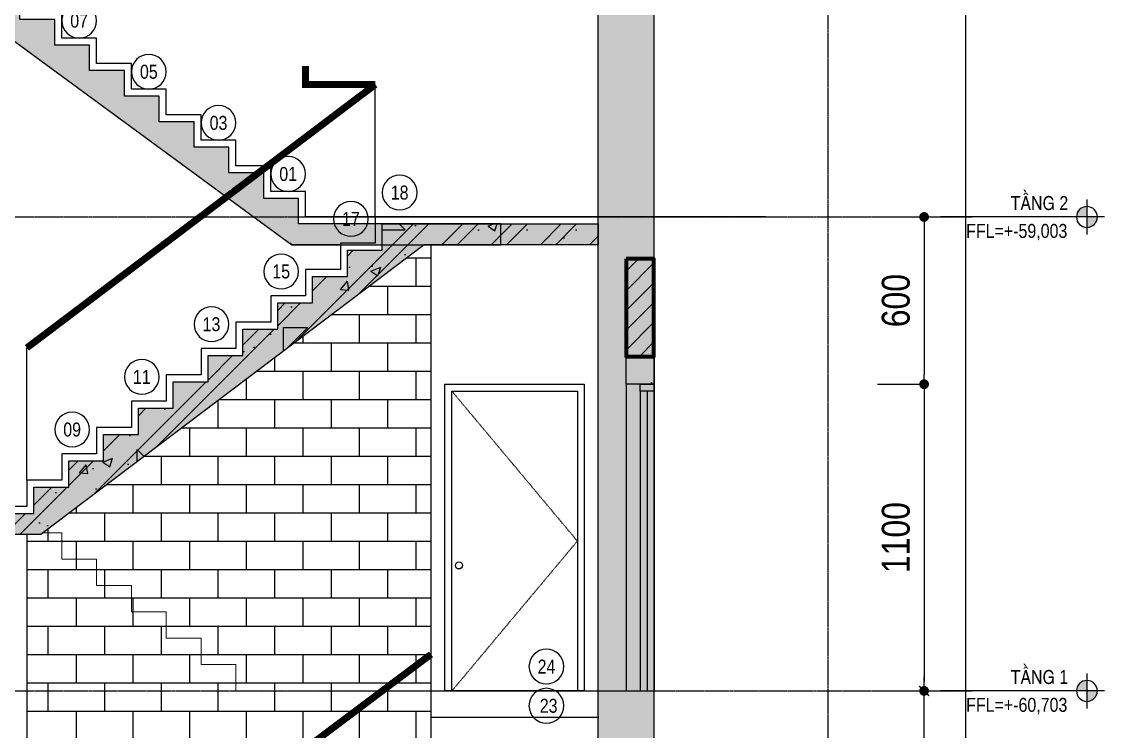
# Model space of a CAD drawing. Header units: millimetres. Extents: x 379264 to 1158416, y -283062 to 356890.
# Drawn here: x 710098 to 713982, y -60848 to -58302 of the extents above; entities that cross this region are included whole.
import ezdxf
from ezdxf.enums import TextEntityAlignment as Align

# ---------------------------------------------------------------- set-up
doc = ezdxf.new("R2010")
doc.units = ezdxf.units.MM
doc.linetypes.add('BLOCK A - CHI TIET THANG 2$0$Grid A-F$0$Center101', pattern=[13, 10, -1, 1, -1])
doc.linetypes.add('BLOCK A - CHI TIET THANG 2$0$Hidden21', pattern=[3, 2, -1])
for name, color, linetype in [('05PM. FRAME', 4, 'Continuous'), ('11PM. DIM', 2, 'Continuous'), ('13PM. HATCH', 8, 'Continuous'), ('BLOCK A - CHI TIET THANG 2$0$Concrete Hatch', 218, 'Continuous'), ('BLOCK A - CHI TIET THANG 2$0$Concrete Line', 6, 'Continuous'), ('BLOCK A - CHI TIET THANG 2$0$Concrete Solid', 216, 'Continuous'), ('BLOCK A - CHI TIET THANG 2$0$Cua di MB', 20, 'Continuous'), ('BLOCK A - CHI TIET THANG 2$0$Dim 100', 1, 'Continuous'), ('BLOCK A - CHI TIET THANG 2$0$Dim 50', 1, 'Continuous'), ('BLOCK A - CHI TIET THANG 2$0$DnW', 20, 'Continuous'), ('BLOCK A - CHI TIET THANG 2$0$Grid Line', 251, 'BLOCK A - CHI TIET THANG 2$0$Grid A-F$0$Center101'), ('BLOCK A - CHI TIET THANG 2$0$Hatch vat lieu', 252, 'Continuous'), ('BLOCK A - CHI TIET THANG 2$0$Lat san', 5, 'Continuous'), ('BLOCK A - CHI TIET THANG 2$0$Net cat Tuong', 4, 'Continuous'), ('BLOCK A - CHI TIET THANG 2$0$Net thay Tuong', 3, 'Continuous'), ('BLOCK A - CHI TIET THANG 2$0$Number Step', 94, 'Continuous'), ('BLOCK A - CHI TIET THANG 2$0$Podium Level', 94, 'Continuous'), ('BLOCK A - CHI TIET THANG 2$0$Wall Hatch', 134, 'Continuous')]:
    doc.layers.add(name, color=color, linetype=linetype)
for name, color, linetype, lineweight in [('BLOCK A - CHI TIET THANG 2$0$Basement CH', 252, 'BLOCK A - CHI TIET THANG 2$0$Hidden21', 9), ('BLOCK A - CHI TIET THANG 2$0$NET THAY', 2, 'Continuous', 25), ('BLOCK A - CHI TIET THANG 2$0$Wall Line', 4, 'Continuous', 70)]:
    doc.layers.add(name, color=color, linetype=linetype, lineweight=lineweight)
doc.styles.add('[PMDC2013]STYLE', font='arial.ttf', dxfattribs={"width": 0.8})
doc.styles.add('BLOCK A - CHI TIET THANG 2$0$VNI-HelveC', font='VHELVCN_0.TTF')
doc.styles.add('BLOCK A - CHI TIET THANG 2$0$VNI-HelveCB', font='VHELVCB_0.TTF')
doc.dimstyles.new('BLOCK A - CHI TIET THANG 1$0$Dim 50 (A1-A2)', dxfattribs={"dimscale": 50, "dimtxt": 2.5, "dimasz": 0.7, "dimexe": 1, "dimexo": 1, "dimgap": 1, "dimtad": 1, "dimdec": 0, "dimzin": 12, "dimdsep": 46, "dimtxsty": '[PMDC2013]STYLE', "dimblk": 'ARCHTICK', "dimcen": 0, "dimdle": 1, "dimclrd": 2, "dimclre": 2, "dimclrt": 4, "dimadec": 0, "dimazin": 0, "dimtfac": 1, "dimtdec": 0, "dimtix": 1, "dimtmove": 2, "dimatfit": 3, "dimldrblk": 'ARCHTICK', "dimfxl": 1, "dimtolj": 1, "dimtzin": 0, "dimarcsym": 0})
doc.dimstyles.new('BLOCK A - CHI TIET THANG 2$0$Dim 50 (A1-A2)', dxfattribs={"dimscale": 50, "dimtxt": 2, "dimasz": 0.7, "dimexe": 0, "dimexo": 1, "dimgap": 1, "dimtad": 1, "dimdec": 0, "dimzin": 12, "dimdsep": 46, "dimtxsty": 'BLOCK A - CHI TIET THANG 2$0$VNI-HelveC', "dimblk": 'BLOCK A - CHI TIET THANG 2$0$_Dot', "dimcen": 1, "dimclrd": 256, "dimclre": 256, "dimclrt": 3, "dimadec": 0, "dimazin": 0, "dimtfac": 1, "dimtdec": 0, "dimtix": 1, "dimtmove": 2, "dimatfit": 3, "dimldrblk": 'BLOCK A - CHI TIET THANG 2$0$HTT Arrow 30', "dimfxl": 1, "dimtfill": 1, "dimtolj": 1, "dimtzin": 0, "dimarcsym": 0})

# ---------------------------------------------------------------- blocks, each defined once
blk = doc.blocks.new('_ArchTick')
at = {"color": 0, "linetype": 'ByBlock', "const_width": 0.15}
blk.add_lwpolyline([(-0.5, -0.5), (0.5, 0.5)], dxfattribs=at)
blk = doc.blocks.new('*D1726')
at = {"layer": '11PM. DIM', "color": 2, "lineweight": -2, "transparency": 16777216}
for p, q in [((713335.4, -63077.9), (713335.4, -60652.9)), ((713168.4, -60702.9), (713385.4, -60702.9)), ((713168.4, -63027.9), (713385.4, -63027.9))]:
    blk.add_line(p, q, dxfattribs=at)
at = {"layer": 'Defpoints', "color": 0, "transparency": 16777216}
for p in [(713118.4, -60702.9), (713335.4, -60702.9), (713118.4, -63027.9)]:
    blk.add_point(p, dxfattribs=at)
at = {"layer": '11PM. DIM', "color": 2, "lineweight": -2, "transparency": 16777216, "xscale": 35, "yscale": 35, "zscale": 35}
for p, rotation in [((713335.4, -60702.9), 90), ((713335.4, -63027.9), 270)]:
    blk.add_blockref('_ArchTick', p, dxfattribs=dict(at, rotation=rotation))
at = {"layer": '11PM. DIM', "color": 4, "transparency": 16777216, "insert": (713221.6, -61865.4), "char_height": 125, "attachment_point": 5, "rotation": 90, "style": '[PMDC2013]STYLE'}
blk.add_mtext('\\A1;4650', dxfattribs=at)
blk = doc.blocks.new('BLOCK A - CHI TIET THANG 2$0$_Dot')
at = {"color": 0, "linetype": 'ByBlock', "lineweight": -2}
blk.add_line((-0.5, 0), (-1, 0), dxfattribs=at)
at = {"color": 0, "linetype": 'ByBlock', "const_width": 0.5}
blk.add_lwpolyline([(-0.25, 0, 1), (0.25, 0, 1)], format="xyb", close=True, dxfattribs=at)
blk = doc.blocks.new('*D1724')
at = {"layer": 'BLOCK A - CHI TIET THANG 2$0$Dim 50', "lineweight": -2, "transparency": 16777216}
for p, q in [((713385.4, -35552.9), (713485.4, -35552.9)), ((713485.4, -61267.9), (713485.4, -35587.9)), ((713385.4, -61302.9), (713485.4, -61302.9))]:
    blk.add_line(p, q, dxfattribs=at)
at = {"layer": 'Defpoints', "color": 0, "transparency": 16777216}
for p in [(713335.4, -35552.9), (713485.4, -35552.9), (713335.4, -61302.9)]:
    blk.add_point(p, dxfattribs=at)
at = {"layer": 'BLOCK A - CHI TIET THANG 2$0$Dim 50', "lineweight": -2, "transparency": 16777216, "xscale": 35, "yscale": 35, "zscale": 35}
for p, rotation in [((713485.4, -35552.9), 90), ((713485.4, -61302.9), 270)]:
    blk.add_blockref('BLOCK A - CHI TIET THANG 2$0$_Dot', p, dxfattribs=dict(at, rotation=rotation))
at = {"layer": 'BLOCK A - CHI TIET THANG 2$0$Dim 50', "color": 3, "transparency": 16777216, "insert": (713384.3, -48427.9), "char_height": 100, "attachment_point": 5, "rotation": 90, "style": 'BLOCK A - CHI TIET THANG 2$0$VNI-HelveC', "bg_fill": 3, "box_fill_scale": 1.1, "bg_fill_color": 256, "bg_fill_true_color": 13158600, "bg_fill_transparency": 0}
blk.add_mtext('\\A1;25750', dxfattribs=at)
blk = doc.blocks.new('BLOCK A - CHI TIET THANG 2$0$HTT Arrow 30')
blk.add_hatch(color=256).paths.add_polyline_path([(-2.5, 0.375), (-2.5, -0.375), (0, 0)])
at = {"color": 0, "linetype": 'ByBlock', "lineweight": -2}
for p, q in [((0, 0), (-2.5, 0.375)), ((-2.5, -0.375), (-2.5, 0.375)), ((0, 0), (-2.5, -0.375))]:
    blk.add_line(p, q, dxfattribs=at)
blk = doc.blocks.new('*D1725')
at = {"layer": 'BLOCK A - CHI TIET THANG 2$0$Dim 100', "lineweight": -2, "transparency": 16777216}
for p, q in [((713168.4, -59002.9), (713335.4, -59002.9)), ((713335.4, -59037.9), (713335.4, -59567.9)), ((713168.4, -59602.9), (713335.4, -59602.9))]:
    blk.add_line(p, q, dxfattribs=at)
at = {"layer": 'Defpoints', "color": 0, "transparency": 16777216}
for p in [(713118.4, -59002.9), (713118.4, -59602.9), (713335.4, -59602.9)]:
    blk.add_point(p, dxfattribs=at)
at = {"layer": 'BLOCK A - CHI TIET THANG 2$0$Dim 100', "lineweight": -2, "transparency": 16777216, "xscale": 35, "yscale": 35, "zscale": 35}
for p, rotation in [((713335.4, -59002.9), 90), ((713335.4, -59602.9), 270)]:
    blk.add_blockref('BLOCK A - CHI TIET THANG 2$0$_Dot', p, dxfattribs=dict(at, rotation=rotation))
at = {"layer": 'BLOCK A - CHI TIET THANG 2$0$Dim 100', "color": 3, "transparency": 16777216, "insert": (713234.3, -59302.9), "char_height": 100, "attachment_point": 5, "rotation": 90, "style": 'BLOCK A - CHI TIET THANG 2$0$VNI-HelveC', "bg_fill": 3, "box_fill_scale": 1.1, "bg_fill_color": 256, "bg_fill_true_color": 13158600, "bg_fill_transparency": 0}
blk.add_mtext('\\A1;600', dxfattribs=at)
blk = doc.blocks.new('BLOCK A - CHI TIET THANG 2$0$Level')
at = {"linetype": 'ByBlock'}
h = blk.add_hatch(color=0, dxfattribs=at)
h.paths.add_polyline_path([(0, 1.5), (0, 0), (1.5, 0, 0.414214)])
h.paths.add_polyline_path([(0, 0), (-1.5, 0, 0.414214), (0, -1.5)])
at = {"color": 0, "linetype": 'ByBlock'}
for p, q in [((0, 2.5), (0, -2.5)), ((-2.5, 0), (21, 0))]:
    blk.add_line(p, q, dxfattribs=at)
blk.add_circle((0, 0), 1.5, dxfattribs=at)
at = {"color": 0, "linetype": 'ByBlock', "lineweight": -2, "style": 'BLOCK A - CHI TIET THANG 2$0$VNI-HelveC'}
for tag, p in [('FLOOR', (2.5, 1)), ('LEVEL', (2.5, -3))]:
    blk.add_attdef(tag, p, '', height=2, dxfattribs=at)
blk = doc.blocks.new('BLOCK A - CHI TIET THANG 2$0$Number Step')
at = {"color": 0, "linetype": 'ByBlock'}
blk.add_circle((0, 0), 2.5, dxfattribs=at)
at = {"color": 0, "linetype": 'ByBlock', "lineweight": -2, "style": 'BLOCK A - CHI TIET THANG 2$0$VNI-HelveCB'}
blk.add_attdef('TEXT', text='', height=2, dxfattribs=at).set_placement((0, 0), align=Align.MIDDLE)
blk = doc.blocks.new('*U1680')
at = {"layer": 'BLOCK A - CHI TIET THANG 2$0$Wall Hatch'}
h = blk.add_hatch(dxfattribs=at)
h.set_pattern_fill('LINE10', color=256, scale=100, angle=45, style=0, pattern_type=2)
h.set_pattern_definition([(45, (6150, -1750), (-70.7107, 70.7107), [])])
h.paths.add_polyline_path([(0, -700), (0, 0), (-200, 0), (-200, -700)])
at = {"layer": 'BLOCK A - CHI TIET THANG 2$0$Wall Line'}
blk.add_lwpolyline([(0, -700), (0, 0), (-200, 0), (-200, -700)], close=True, dxfattribs=at)
blk = doc.blocks.new('*U1675')
at = {"layer": 'BLOCK A - CHI TIET THANG 2$0$Concrete Hatch'}
h = blk.add_hatch(dxfattribs=at)
h.set_pattern_fill('CONCRETE', color=256, scale=100, style=0, pattern_type=2)
h.set_pattern_definition([(45, (50, -150), (-353.55, 353.55), []), (45, (50, -50), (-707.1, 707.1), []), (50, (50, -150), (717.26, -62.75), [75, -825]), (355, (50, -150), (-138.75, 752.2), [60, -660]), (100.45, (109.8, -155.2), (578.5, 689.44), [63.74, -701.14]), (46.18, (50, 50), (1067.2, -165.5), [112.5, -1237.5]), (96.64, (138.9, 36.2), (934.7, 974.1), [95.6, -1051.7]), (351.18, (50, 50), (934.7, 974.1), [90, -990]), (21, (150, 1e-13), (596.9, -402.6), [75, -825]), (326, (150, 1e-13), (243.3, 725.15), [60, -660]), (71.45, (199.74, -33.55), (840.2, 322.5), [63.74, -701.14]), (37.5, (50, -150), (12.16, 332.9), [0, -652, 0, -670, 0, -662.5]), (7.5, (50, -150), (263.07, 394.4), [0, -382, 0, -637, 0, -252.5]), (327.5, (-173, -150), (533.82, -22.55), [0, -250, 0, -780, 0, -1035]), (317.5, (-273, -150), (583.2, 100.1), [0, -325, 0, -518, 0, -735]), (0, (400, 200), (0, 1750), [175, -1575]), (0, (925, 550), (0, 1750), [175, -1575]), (0, (575, 1250), (0, 1750), [175, -700, 175, -700]), (90, (400, 200), (-1750, 1e-13), [175, -1575]), (90, (575, 1250), (-1750, 1e-13), [175, -1575]), (90, (1100, 550), (-1750, 1e-13), [175, -1575]), (90, (1450, 1075), (-1750, 1e-13), [175, -1575]), (135, (575, 200), (-1750, 2e-13), [247.5, -2227.4]), (135, (750, 1250), (-1750, 2e-13), [247.5, -2227.4]), (45, (925, 550), (2e-13, 1750), [247.5, -494.97, 247.5, -1484.9]), (0, (-300, -150), (175, 175), [-350, 0])])
h.paths.add_polyline_path([(-50, 50), (-50, -150), (150, -150), (150, 50)])
at = {"layer": 'BLOCK A - CHI TIET THANG 2$0$Concrete Solid'}
blk.add_hatch(color=256, dxfattribs=at).paths.add_polyline_path([(-50, 50), (-50, -150), (150, -150), (150, 50)])
at = {"layer": 'BLOCK A - CHI TIET THANG 2$0$Concrete Line'}
blk.add_lwpolyline([(-50, 50), (-50, -150), (150, -150), (150, 50)], close=True, dxfattribs=at)
blk = doc.blocks.new('BLOCK A - CHI TIET THANG 2$0$mc cua di')
for p, q in [((271.5, 786.6), (271.5, -1413.4)), ((71.5, 736.6), (71.5, -1413.4)), ((121.5, 736.6), (121.5, -1413.4)), ((171.5, 736.6), (171.5, -1413.4))]:
    blk.add_line(p, q)
blk.add_lwpolyline([(171.5, 786.6), (71.5, 786.6), (71.5, 736.6), (171.5, 736.6)], close=True)
blk.add_blockref('*U1675', (121.5, 936.6))
blk = doc.blocks.new('*D1731')
at = {"layer": 'BLOCK A - CHI TIET THANG 2$0$Dim 100', "lineweight": -2, "transparency": 16777216}
for p, q in [((713168.4, -59602.9), (713335.4, -59602.9)), ((713335.4, -59637.9), (713335.4, -60667.9)), ((713168.4, -60702.9), (713335.4, -60702.9))]:
    blk.add_line(p, q, dxfattribs=at)
at = {"layer": 'Defpoints', "color": 0, "transparency": 16777216}
for p in [(713118.4, -59602.9), (713118.4, -60702.9), (713335.4, -60702.9)]:
    blk.add_point(p, dxfattribs=at)
at = {"layer": 'BLOCK A - CHI TIET THANG 2$0$Dim 100', "lineweight": -2, "transparency": 16777216, "xscale": 35, "yscale": 35, "zscale": 35}
for p, rotation in [((713335.4, -59602.9), 90), ((713335.4, -60702.9), 270)]:
    blk.add_blockref('BLOCK A - CHI TIET THANG 2$0$_Dot', p, dxfattribs=dict(at, rotation=rotation))
at = {"layer": 'BLOCK A - CHI TIET THANG 2$0$Dim 100', "color": 3, "transparency": 16777216, "insert": (713234.3, -60152.9), "char_height": 100, "attachment_point": 5, "rotation": 90, "style": 'BLOCK A - CHI TIET THANG 2$0$VNI-HelveC', "bg_fill": 3, "box_fill_scale": 1.1, "bg_fill_color": 256, "bg_fill_true_color": 13158600, "bg_fill_transparency": 0}
blk.add_mtext('\\A1;1100', dxfattribs=at)
blk = doc.blocks.new('*U1691')
at = {"layer": 'BLOCK A - CHI TIET THANG 2$0$Concrete Hatch'}
h = blk.add_hatch(dxfattribs=at)
h.set_pattern_fill('CONCRETE', color=256, scale=100, style=0, pattern_type=2)
h.set_pattern_definition([(45, (-350, 49750), (-353.5534, 353.5534), []), (45, (-350, 49850), (-707.107, 707.107), []), (50, (-350, 49750), (717.26, -62.752), [75, -825]), (355, (-350, 49750), (-138.751, 752.192), [60, -660]), (100.4514, (-290.2, 49744.8), (578.509, 689.44), [63.74, -701.142]), (46.1842, (-350, 49950), (1067.241, -165.519), [112.5, -1237.5]), (96.6356, (-261.1, 49936.2), (934.663, 974.118), [95.61, -1051.713]), (351.1842, (-350, 49950), (934.662, 974.119), [90, -990]), (21, (-250, 49900), (596.907, -402.619), [75, -825]), (326, (-250, 49900), (243.315, 725.15), [60, -660]), (71.4514, (-200.26, 49866.45), (840.223, 322.5305), [63.74, -701.142]), (37.5, (-350, 49750), (12.1599, 332.8939), [0, -652, 0, -670, 0, -662.5]), (7.5, (-350, 49750), (263.0695, 394.4117), [0, -382, 0, -637, 0, -252.5]), (327.5, (-573, 49750), (533.8224, -22.5549), [0, -250, 0, -780, 0, -1035]), (317.5, (-673, 49750), (583.186, 100.105), [0, -325, 0, -518, 0, -735]), (0, (0, 50100), (0, 1750), [175, -1575]), (0, (525, 50450), (0, 1750), [175, -1575]), (0, (175, 51150), (0, 1750), [175, -700, 175, -700]), (90, (0, 50100), (-1750, 1e-13), [175, -1575]), (90, (175, 51150), (-1750, 1e-13), [175, -1575]), (90, (700, 50450), (-1750, 1e-13), [175, -1575]), (90, (1050, 50975), (-1750, 1e-13), [175, -1575]), (135, (175, 50100), (-1750.033, 2e-13), [247.52, -2227.4]), (135, (350, 51150), (-1750.033, 2e-13), [247.52, -2227.4]), (45, (525, 50450), (2e-13, 1750.033), [247.52, -494.97, 247.52, -1484.91]), (0, (-700, 49750), (175, 175), [-350, 0])])
h.paths.add_polyline_path([(-350, 50100), (-350, -300), (50, -300), (50, 50100)])
at = {"layer": 'BLOCK A - CHI TIET THANG 2$0$Concrete Solid'}
blk.add_hatch(color=256, dxfattribs=at).paths.add_polyline_path([(-350, 50100), (-350, -300), (50, -300), (50, 50100)])
at = {"layer": 'BLOCK A - CHI TIET THANG 2$0$Concrete Line'}
blk.add_lwpolyline([(-350, 50100), (-350, -300), (50, -300), (50, 50100)], close=True, dxfattribs=at)
blk = doc.blocks.new('BLOCK A - CHI TIET THANG 2$0$MC THANG 3-20')
at = {"layer": '13PM. HATCH'}
h = blk.add_hatch(dxfattribs=at)
h.set_pattern_fill('AR-SAND', color=256, scale=1.5, angle=45, style=0)
h.set_pattern_definition([(82.5, (-515066.614, -8946.594), (-53.607202, 50.2130234), [0, -57.912, 0, -64.77, 0, -61.9125]), (52.5, (-515066.61, -8946.59), (-28.35164, 123.709928), [0, -31.242, 0, -52.197, 0, -20.0025]), (12.5, (-515099.75, -8979.73), (83.744974, 84.049847), [0, -19.05, 0, -68.58, 0, -89.535]), (2.5, (-515099.75, -8979.73), (57.342166, 104.632617), [0, -9.525, 0, -44.958, 0, -51.435])])
h.paths.add_polyline_path([(0, 1450), (850.9, 1450), (3100.9, -200), (4600, -200), (4600, -50), (3150, -50), (3150, 133.3), (2900, 133.3), (2900, 316.7), (2650, 316.7), (2650, 500), (2400, 500), (2400, 683.3), (2150, 683.3), (2150, 866.7), (1900, 866.7), (1900, 1050), (1650, 1050), (1650, 1233.3), (1400, 1233.3), (1400, 1416.7), (1150, 1416.7), (1150, 1600), (0, 1600)])
at = {"layer": '05PM. FRAME', "ltscale": 0.25}
blk.add_lwpolyline([(0, 1450), (850.9, 1450), (3100.9, -200), (4600, -200), (4600, -50), (3150, -50), (3150, 133.3), (2900, 133.3), (2900, 316.7), (2650, 316.7), (2650, 500), (2400, 500), (2400, 683.3), (2150, 683.3), (2150, 866.7), (1900, 866.7), (1900, 1050), (1650, 1050), (1650, 1233.3), (1400, 1233.3), (1400, 1416.7), (1150, 1416.7), (1150, 1600), (0, 1600)], close=True, dxfattribs=at)
at = {"layer": '13PM. HATCH'}
for points in [[(1200, 1650), (1200, 1833.3), (1450, 1833.3), (1450, 2016.7), (1700, 2016.7), (1700, 2200), (1950, 2200), (1950, 2383.3), (2200, 2383.3), (2200, 2566.7), (2450, 2566.7), (2450, 2750), (2700, 2750), (2700, 2933.3), (2950, 2933.3), (2950, 3116.7), (3200, 3116.7), (3200, 3300.3), (6499.9, 3300.3)], [(1321.8, 1466.7), (3549.1, 3100), (4599.2, 3100)], [(6499.9, 0), (3200, 0), (3200, 183.3), (2950, 183.3), (2950, 366.7), (2700, 366.7), (2700, 550), (2450, 550), (2450, 733.3), (2200, 733.3), (2200, 916.7), (1950, 916.7), (1950, 1100), (1700, 1100), (1700, 1283.3), (1450, 1283.3), (1450, 1466.7), (1200, 1466.7), (1200, 1650), (0, 1650)]]:
    blk.add_lwpolyline(points, dxfattribs=at)
at = {"layer": 'BLOCK A - CHI TIET THANG 2$0$Number Step'}
ref = blk.add_blockref('BLOCK A - CHI TIET THANG 2$0$Number Step', (3721.3, 3425), dxfattribs=dict(at, xscale=50.00000000000009, yscale=50.00000000000009, zscale=50.00000000000009))
ref.add_attrib('TEXT', '18', dxfattribs={"layer": '0', "color": 0, "linetype": 'ByBlock', "lineweight": -2, "height": 100, "style": 'BLOCK A - CHI TIET THANG 2$0$VNI-HelveCB'}).set_placement((3721.6, 3425), align=Align.MIDDLE)
ref = blk.add_blockref('BLOCK A - CHI TIET THANG 2$0$Number Step', (2575, 3241.7), dxfattribs=dict(at, xscale=50.00000000000009, yscale=50.00000000000009, zscale=50.00000000000009))
ref.add_attrib('TEXT', '17', dxfattribs={"layer": '0', "color": 0, "linetype": 'ByBlock', "lineweight": -2, "height": 100, "style": 'BLOCK A - CHI TIET THANG 2$0$VNI-HelveCB'}).set_placement((2574.5, 3241.7), align=Align.MIDDLE)
at = {"layer": 'BLOCK A - CHI TIET THANG 2$0$Number Step', "xscale": 50.00000000000009, "yscale": 50.00000000000009, "zscale": 50.00000000000009}
blk.add_blockref('BLOCK A - CHI TIET THANG 2$0$Number Step', (2575, 2875), dxfattribs=at).add_auto_attribs({'TEXT': '15'})
at = {"layer": 'BLOCK A - CHI TIET THANG 2$0$Number Step'}
ref = blk.add_blockref('BLOCK A - CHI TIET THANG 2$0$Number Step', (2075, 2508.3), dxfattribs=dict(at, xscale=50.00000000000009, yscale=50.00000000000009, zscale=50.00000000000009))
ref.add_attrib('TEXT', '13', dxfattribs={"layer": '0', "color": 0, "linetype": 'ByBlock', "lineweight": -2, "height": 100, "style": 'BLOCK A - CHI TIET THANG 2$0$VNI-HelveCB'}).set_placement((2074.2, 2508.3), align=Align.MIDDLE)
ref = blk.add_blockref('BLOCK A - CHI TIET THANG 2$0$Number Step', (1575, 2141.7), dxfattribs=dict(at, xscale=50.00000000000009, yscale=50.00000000000009, zscale=50.00000000000009))
ref.add_attrib('TEXT', '11', dxfattribs={"layer": '0', "color": 0, "linetype": 'ByBlock', "lineweight": -2, "height": 100, "style": 'BLOCK A - CHI TIET THANG 2$0$VNI-HelveCB'}).set_placement((1561.1, 2141.7), align=Align.MIDDLE)
ref = blk.add_blockref('BLOCK A - CHI TIET THANG 2$0$Number Step', (1075, 1775), dxfattribs=dict(at, xscale=-50.00000000000009, yscale=50.00000000000009, zscale=50.00000000000001))
ref.add_attrib('TEXT', '09', dxfattribs={"layer": '0', "color": 0, "linetype": 'ByBlock', "lineweight": -2, "height": 100, "style": 'BLOCK A - CHI TIET THANG 2$0$VNI-HelveCB'}).set_placement((1075, 1775), align=Align.MIDDLE)
ref = blk.add_blockref('BLOCK A - CHI TIET THANG 2$0$Number Step', (1575, 1408.3), dxfattribs=dict(at, xscale=-50.00000000000009, yscale=50.00000000000009, zscale=50.00000000000001))
ref.add_attrib('TEXT', '07', dxfattribs={"layer": '0', "color": 0, "linetype": 'ByBlock', "lineweight": -2, "height": 100, "style": 'BLOCK A - CHI TIET THANG 2$0$VNI-HelveCB'}).set_placement((1575, 1408.3), align=Align.MIDDLE)
ref = blk.add_blockref('BLOCK A - CHI TIET THANG 2$0$Number Step', (2075, 1041.7), dxfattribs=dict(at, xscale=-50.00000000000009, yscale=50.00000000000009, zscale=50.00000000000001))
ref.add_attrib('TEXT', '05', dxfattribs={"layer": '0', "color": 0, "linetype": 'ByBlock', "lineweight": -2, "height": 100, "style": 'BLOCK A - CHI TIET THANG 2$0$VNI-HelveCB'}).set_placement((2075, 1041.7), align=Align.MIDDLE)
ref = blk.add_blockref('BLOCK A - CHI TIET THANG 2$0$Number Step', (2575, 675), dxfattribs=dict(at, xscale=-50.00000000000009, yscale=50.00000000000009, zscale=50.00000000000001))
ref.add_attrib('TEXT', '03', dxfattribs={"layer": '0', "color": 0, "linetype": 'ByBlock', "lineweight": -2, "height": 100, "style": 'BLOCK A - CHI TIET THANG 2$0$VNI-HelveCB'}).set_placement((2575, 675), align=Align.MIDDLE)
ref = blk.add_blockref('BLOCK A - CHI TIET THANG 2$0$Number Step', (3075, 308.3), dxfattribs=dict(at, xscale=-50.00000000000009, yscale=50.00000000000009, zscale=50.00000000000001))
ref.add_attrib('TEXT', '01', dxfattribs={"layer": '0', "color": 0, "linetype": 'ByBlock', "lineweight": -2, "height": 100, "style": 'BLOCK A - CHI TIET THANG 2$0$VNI-HelveCB'}).set_placement((3075, 308.3), align=Align.MIDDLE)
blk.add_leader([(2950, 3116.7), (2834.3, 3241.7), (2700, 3241.7)], dimstyle='BLOCK A - CHI TIET THANG 2$0$Dim 50 (A1-A2)', override={"dimgap": 1, "dimtad": 0}, dxfattribs=at)

msp = doc.modelspace()

# ---------------------------------------------------------------- hatches: boundary and pattern name
at = {"layer": 'BLOCK A - CHI TIET THANG 2$0$Concrete Hatch'}
h = msp.add_hatch(dxfattribs=at)
h.set_pattern_fill('CONCRETE', color=256, scale=50, angle=90, style=0, pattern_type=2)
h.set_pattern_definition([(45, (705086.08, -67974.97), (-88.3883, 88.3883), []), (45, (705086.08, -67919.97), (-88.3883, 88.3883), []), (50, (705086.08, -67974.97), (358.63, -31.376), [37.5, -412.5]), (355, (705086.08, -67974.97), (-69.376, 376.096), [30, -330]), (100.4514, (705115.96, -67977.6), (289.255, 344.72), [31.87, -350.571]), (46.184, (705086.08, -67874.97), (533.62, -82.76), [56.25, -618.75]), (96.6356, (705130.54, -67881.87), (467.331, 487.06), [47.805, -525.856]), (351.184, (705086.1, -67874.97), (467.33, 487.06), [45, -495]), (21, (705136.08, -67899.97), (298.4535, -201.3094), [37.5, -412.5]), (326, (705136.08, -67899.97), (121.658, 362.575), [30, -330]), (71.4514, (705160.95, -67916.75), (420.111, 161.265), [31.87, -350.571]), (37.5, (705086.08, -67974.97), (6.0799, 166.4469), [0, -326, 0, -335, 0, -331.25]), (7.5, (705086.08, -67974.97), (131.5348, 197.2059), [0, -191, 0, -318.5, 0, -126.25]), (327.5, (704974.58, -67974.97), (266.9112, -11.2774), [0, -125, 0, -390, 0, -517.5]), (317.5, (704924.58, -67974.97), (291.593, 50.0525), [0, -162.5, 0, -259, 0, -367.5]), (2e-15, (705261.1, -67800), (7e-13, 875), [87.5, -787.5]), (2e-15, (705523.6, -67625), (7e-13, 875), [87.5, -787.5]), (2e-15, (705348.6, -67275), (7e-13, 875), [87.5, -350, 87.5, -350]), (90, (705261.1, -67800), (-875, 7e-13), [87.5, -787.5]), (90, (705348.6, -67275), (-875, 7e-13), [87.5, -787.5]), (90, (705611.1, -67625), (-875, 7e-13), [87.5, -787.5]), (90, (705786.1, -67362.5), (-875, 7e-13), [87.5, -787.5]), (135, (705348.6, -67800), (-875.016, 7e-13), [123.76, -1113.7]), (135, (705436.1, -67275), (-875.016, 7e-13), [123.76, -1113.7]), (45, (705523.6, -67625), (7e-13, 875.016), [123.76, -247.485, 123.76, -742.455]), (2e-15, (704911.076, -67974.97), (87.5, 87.5), [-175, 0])])
h.paths.add_polyline_path([(709516.26, -60141.79), (710166.4, -60141.79), (711541.4, -59102.9), (712166.26, -59102.9), (712166.26, -59027.9), (711391.26, -59027.9), (711391.26, -59122.35), (711266.26, -59122.35), (711266.26, -59216.79), (711141.26, -59216.79), (711141.26, -59311.24), (711016.26, -59311.24), (711016.26, -59405.68), (710891.26, -59405.68), (710891.26, -59500.13), (710766.26, -59500.13), (710766.26, -59594.57), (710641.26, -59594.57), (710641.26, -59689.01), (710516.26, -59689.01), (710516.26, -59783.46), (710391.26, -59783.46), (710391.26, -59877.9), (710266.26, -59877.9), (710266.26, -59972.35), (710141.26, -59972.35), (710141.26, -60066.79), (709516.26, -60066.79)])
at = {"layer": 'BLOCK A - CHI TIET THANG 2$0$Concrete Solid'}
msp.add_hatch(color=256, dxfattribs=at).paths.add_polyline_path([(709516.26, -60066.79), (710141.26, -60066.79), (710141.26, -59972.35), (710266.26, -59972.35), (710266.26, -59877.9), (710391.26, -59877.9), (710391.26, -59783.46), (710516.26, -59783.46), (710516.26, -59689.01), (710641.26, -59689.01), (710641.26, -59594.57), (710766.26, -59594.57), (710766.26, -59500.13), (710891.26, -59500.13), (710891.26, -59405.68), (711016.26, -59405.68), (711016.26, -59311.24), (711141.26, -59311.24), (711141.26, -59216.79), (711266.26, -59216.79), (711266.26, -59122.35), (711391.26, -59122.35), (711391.26, -59027.9), (712166.26, -59027.9), (712166.26, -59102.9), (711541.4, -59102.9), (710166.4, -60141.79), (709516.26, -60141.79)])
h = msp.add_hatch(dxfattribs=at)
h.set_pattern_fill('AR-B816', color=256, scale=0.5, angle=90)
h.set_pattern_definition([(2e-15, (692209.32, -67786.08), (8e-14, 101.6), []), (90, (692209.32, -67786.08), (-101.6, 101.6), [101.6, -101.6])])
h.paths.add_polyline_path([(711566.26, -60984.15), (711566.26, -59102.9), (711541.4, -59102.9), (710166.4, -60141.79), (710116.26, -60141.79), (710116.26, -62015.4), (710241.26, -62015.4), (710241.26, -61921.65), (710366.26, -61921.65), (710366.26, -61827.9), (710491.26, -61827.9), (710491.26, -61734.15), (710616.26, -61734.15), (710616.26, -61640.4), (710741.26, -61640.4), (710741.26, -61546.65), (710866.26, -61546.65), (710866.26, -61452.9), (710991.26, -61452.9), (710991.26, -61359.15), (711116.26, -61359.15), (711116.26, -61265.4), (711241.26, -61265.4), (711241.26, -61171.65), (711366.26, -61171.65), (711366.26, -61077.9), (711491.26, -61077.9), (711491.26, -60984.15)])

# ---------------------------------------------------------------- linework, layer by layer
at = {"layer": 'BLOCK A - CHI TIET THANG 2$0$Basement CH'}
for points in [[(711641.26, -59627.9), (712091.26, -60165.4), (711641.26, -60702.9)], [(710173.76, -60136.24), (710241.26, -60136.24), (710241.26, -60230.68), (710366.26, -60230.68), (710366.26, -60325.13), (710491.26, -60325.13), (710491.26, -60419.57), (710616.26, -60419.57), (710616.26, -60514.01), (710741.26, -60514.01), (710741.26, -60608.46), (710866.26, -60608.46), (710866.26, -60702.9), (711566.26, -60702.9)]]:
    msp.add_lwpolyline(points, dxfattribs=at)
at = {"layer": 'BLOCK A - CHI TIET THANG 2$0$Concrete Line'}
msp.add_lwpolyline([(709516.26, -60066.79), (710141.26, -60066.79), (710141.26, -59972.35), (710266.26, -59972.35), (710266.26, -59877.9), (710391.26, -59877.9), (710391.26, -59783.46), (710516.26, -59783.46), (710516.26, -59689.01), (710641.26, -59689.01), (710641.26, -59594.57), (710766.26, -59594.57), (710766.26, -59500.13), (710891.26, -59500.13), (710891.26, -59405.68), (711016.26, -59405.68), (711016.26, -59311.24), (711141.26, -59311.24), (711141.26, -59216.79), (711266.26, -59216.79), (711266.26, -59122.35), (711391.26, -59122.35), (711391.26, -59027.9), (712166.26, -59027.9), (712166.26, -59102.9), (711541.4, -59102.9), (710166.4, -60141.79), (709516.26, -60141.79)], dxfattribs=at)
at = {"layer": 'BLOCK A - CHI TIET THANG 2$0$Cua di MB'}
for points in [[(711616.26, -59602.9), (712116.26, -59602.9), (712116.26, -60702.9), (711616.26, -60702.9)], [(711641.26, -59627.9), (712091.26, -59627.9), (712091.26, -60702.9), (711641.26, -60702.9)]]:
    msp.add_lwpolyline(points, close=True, dxfattribs=at)
msp.add_circle((711666.26, -60252.9), 12.5, dxfattribs=at)
at = {"layer": 'BLOCK A - CHI TIET THANG 2$0$Grid Line'}
for p, q in [((712991.26, -65308.84), (712991.26, -33250.9)), ((708999.92, -59002.9), (713508.98, -59002.9))]:
    msp.add_line(p, q, dxfattribs=at)
at = {"layer": 'BLOCK A - CHI TIET THANG 2$0$Hatch vat lieu', "const_width": 25}
for points in [[(711366.26, -58527.9), (711116.26, -58527.9), (711116.26, -58461.24)], [(711366.26, -58527.9), (710116.26, -59472.35)], [(710116.26, -61659.15), (711566.26, -60571.65)]]:
    msp.add_lwpolyline(points, dxfattribs=at)
at = {"layer": 'BLOCK A - CHI TIET THANG 2$0$Hatch vat lieu'}
for points in [[(711366.26, -59002.9), (711366.26, -58527.9)], [(710116.26, -59947.35), (710116.26, -59472.35)]]:
    msp.add_lwpolyline(points, dxfattribs=at)
at = {"layer": 'BLOCK A - CHI TIET THANG 2$0$Lat san'}
for points in [[(712166.26, -59002.9), (711366.26, -59002.9), (711366.26, -59097.35), (711241.26, -59097.35), (711241.26, -59191.79), (711116.26, -59191.79), (711116.26, -59286.24), (710991.26, -59286.24), (710991.26, -59380.68), (710866.26, -59380.68), (710866.26, -59475.13), (710741.26, -59475.13), (710741.26, -59569.57), (710616.26, -59569.57), (710616.26, -59664.01), (710491.26, -59664.01), (710491.26, -59758.46), (710366.26, -59758.46), (710366.26, -59852.9), (710241.26, -59852.9), (710241.26, -59947.35), (710116.26, -59947.35), (710116.26, -60041.79), (709516.26, -60041.79)], [(711116.26, -59002.9), (712166.26, -59002.9)], [(711891.26, -60702.9), (712366.26, -60702.9)]]:
    msp.add_lwpolyline(points, dxfattribs=at)
at = {"layer": 'BLOCK A - CHI TIET THANG 2$0$NET THAY'}
for points in [[(711241.26, -59102.9), (711066.7, -59102.9), (711059.13, -59097.35)], [(711566.26, -60702.9), (712167.85, -60702.9)], [(711566.26, -60796.65), (712167.85, -60796.65)]]:
    msp.add_lwpolyline(points, dxfattribs=at)
at = {"layer": 'BLOCK A - CHI TIET THANG 2$0$Net thay Tuong'}
for points in [[(711566.26, -60984.15), (711566.26, -59102.9)], [(710116.26, -60141.79), (710116.26, -62015.4)]]:
    msp.add_lwpolyline(points, dxfattribs=at)

# ---------------------------------------------------------------- block references
at = {"yscale": 0.5, "zscale": 0.5}
for name, p, xscale in [('*U1691', (712191.26, -60859.15), -0.5), ('BLOCK A - CHI TIET THANG 2$0$MC THANG 3-20', (709516.26, -59002.9), 0.5)]:
    msp.add_blockref(name, p, dxfattribs=dict(at, xscale=xscale))
at = {"layer": 'BLOCK A - CHI TIET THANG 2$0$DnW', "xscale": -0.5, "yscale": 0.5, "zscale": 0.5}
msp.add_blockref('BLOCK A - CHI TIET THANG 2$0$mc cua di', (712402.03, -59996.22), dxfattribs=at)
at = {"layer": 'BLOCK A - CHI TIET THANG 2$0$Net cat Tuong', "xscale": 0.5000000000000021, "yscale": 0.5000000000000021, "zscale": 0.5000000000000021, "rotation": 180}
msp.add_blockref('*U1680', (712266.26, -59502.9), dxfattribs=at)
at = {"layer": 'BLOCK A - CHI TIET THANG 2$0$Number Step'}
ref = msp.add_blockref('BLOCK A - CHI TIET THANG 2$0$Number Step', (711453.76, -58915.4), dxfattribs=dict(at, xscale=-25.00000000000008, yscale=25.00000000000008, zscale=25.00000000000008))
ref.add_attrib('TEXT', '18', dxfattribs={"layer": '0', "color": 0, "linetype": 'ByBlock', "lineweight": -2, "height": 50, "style": 'BLOCK A - CHI TIET THANG 2$0$VNI-HelveCB'}).set_placement((711453.62, -58915.4), align=Align.MIDDLE)
ref = msp.add_blockref('BLOCK A - CHI TIET THANG 2$0$Number Step', (711278.76, -59009.85), dxfattribs=dict(at, xscale=-25.00000000000008, yscale=25.00000000000008, zscale=25.00000000000008))
ref.add_attrib('TEXT', '17', dxfattribs={"layer": '0', "color": 0, "linetype": 'ByBlock', "lineweight": -2, "height": 50, "style": 'BLOCK A - CHI TIET THANG 2$0$VNI-HelveCB'}).set_placement((711278.62, -59009.85), align=Align.MIDDLE)
ref = msp.add_blockref('BLOCK A - CHI TIET THANG 2$0$Number Step', (711028.76, -59198.74), dxfattribs=dict(at, xscale=-25.00000000000008, yscale=25.00000000000008, zscale=25.00000000000008))
ref.add_attrib('TEXT', '15', dxfattribs={"layer": '0', "color": 0, "linetype": 'ByBlock', "lineweight": -2, "height": 50, "style": 'BLOCK A - CHI TIET THANG 2$0$VNI-HelveCB'}).set_placement((711028.62, -59198.74), align=Align.MIDDLE)
ref = msp.add_blockref('BLOCK A - CHI TIET THANG 2$0$Number Step', (710778.76, -59387.63), dxfattribs=dict(at, xscale=-25.00000000000008, yscale=25.00000000000008, zscale=25.00000000000008))
ref.add_attrib('TEXT', '13', dxfattribs={"layer": '0', "color": 0, "linetype": 'ByBlock', "lineweight": -2, "height": 50, "style": 'BLOCK A - CHI TIET THANG 2$0$VNI-HelveCB'}).set_placement((710778.62, -59387.63), align=Align.MIDDLE)
ref = msp.add_blockref('BLOCK A - CHI TIET THANG 2$0$Number Step', (710528.76, -59576.51), dxfattribs=dict(at, xscale=-25.00000000000008, yscale=25.00000000000008, zscale=25.00000000000008))
ref.add_attrib('TEXT', '11', dxfattribs={"layer": '0', "color": 0, "linetype": 'ByBlock', "lineweight": -2, "height": 50, "style": 'BLOCK A - CHI TIET THANG 2$0$VNI-HelveCB'}).set_placement((710528.62, -59576.51), align=Align.MIDDLE)
ref = msp.add_blockref('BLOCK A - CHI TIET THANG 2$0$Number Step', (710278.76, -59765.4), dxfattribs=dict(at, xscale=-25.00000000000008, yscale=25.00000000000008, zscale=25.00000000000008))
ref.add_attrib('TEXT', '09', dxfattribs={"layer": '0', "color": 0, "linetype": 'ByBlock', "lineweight": -2, "height": 50, "style": 'BLOCK A - CHI TIET THANG 2$0$VNI-HelveCB'}).set_placement((710278.62, -59765.4), align=Align.MIDDLE)
ref = msp.add_blockref('BLOCK A - CHI TIET THANG 2$0$Number Step', (711980.28, -60615.4), dxfattribs=dict(at, xscale=-25.00000000000008, yscale=25.00000000000008, zscale=25.00000000000008))
ref.add_attrib('TEXT', '24', dxfattribs={"layer": '0', "color": 0, "linetype": 'ByBlock', "lineweight": -2, "height": 50, "style": 'BLOCK A - CHI TIET THANG 2$0$VNI-HelveCB'}).set_placement((711980.55, -60615.4), align=Align.MIDDLE)
ref = msp.add_blockref('BLOCK A - CHI TIET THANG 2$0$Number Step', (711980.28, -60756.12), dxfattribs=dict(at, xscale=-25.00000000000008, yscale=25.00000000000008, zscale=25.00000000000008))
ref.add_attrib('TEXT', '23', dxfattribs={"layer": '0', "color": 0, "linetype": 'ByBlock', "lineweight": -2, "height": 50, "style": 'BLOCK A - CHI TIET THANG 2$0$VNI-HelveCB'}).set_placement((711988.28, -60756.12), align=Align.MIDDLE)

# ---------------------------------------------------------------- dimensions: what is measured, and where the dimension line sits
at = {"layer": '11PM. DIM'}
dim = msp.add_linear_dim(base=(713335.41, -60702.9), p1=(713118.38, -63027.9), p2=(713118.38, -60702.9), angle=90, dimstyle='BLOCK A - CHI TIET THANG 1$0$Dim 50 (A1-A2)', override={"dimlfac": 2}, dxfattribs=at)
dim.commit()
dim.dimension.update_dxf_attribs({"geometry": '*D1726', "text_midpoint": (713221.58, -61865.4)})

# ---------------------------------------------------------------- next in the draw order: dimensions: what is measured, and where the dimension line sits
at = {"layer": 'BLOCK A - CHI TIET THANG 2$0$Dim 50'}
dim = msp.add_linear_dim(base=(713485.41, -35552.9), p1=(713335.41, -61302.9), p2=(713335.41, -35552.9), angle=90, dimstyle='BLOCK A - CHI TIET THANG 2$0$Dim 50 (A1-A2)', dxfattribs=at)
dim.commit()
dim.dimension.update_dxf_attribs({"geometry": '*D1724', "text_midpoint": (713384.34, -48427.9)})

# ---------------------------------------------------------------- next in the draw order: linework, layer by layer
at = {"layer": 'BLOCK A - CHI TIET THANG 2$0$Grid Line'}
msp.add_line((708999.92, -60702.9), (713508.98, -60702.9), dxfattribs=at)

# ---------------------------------------------------------------- next in the draw order: block references
at = {"layer": 'BLOCK A - CHI TIET THANG 2$0$Podium Level'}
ref = msp.add_blockref('BLOCK A - CHI TIET THANG 2$0$Level', (713919.54, -59002.9), dxfattribs=dict(at, xscale=-25.00000000000003, yscale=25.00000000000003, zscale=25.00000000000003))
ref.add_attrib('LEVEL', 'FFL=+-59,003', dxfattribs={"layer": '0', "color": 0, "linetype": 'ByBlock', "lineweight": -2, "height": 50, "style": 'BLOCK A - CHI TIET THANG 2$0$VNI-HelveC'}).set_placement((713486.24, -59052.9), align=Align.MIDDLE_LEFT)
ref.add_attrib('FLOOR', 'TAÀNG 2', dxfattribs={"layer": '0', "color": 0, "linetype": 'ByBlock', "lineweight": -2, "height": 50, "style": 'BLOCK A - CHI TIET THANG 2$0$VNI-HelveC'}).set_placement((713646.11, -58952.9), align=Align.MIDDLE_LEFT)
ref = msp.add_blockref('BLOCK A - CHI TIET THANG 2$0$Level', (713919.54, -60702.9), dxfattribs=dict(at, xscale=-25.00000000000003, yscale=25.00000000000003, zscale=25.00000000000003))
ref.add_attrib('LEVEL', 'FFL=+-60,703', dxfattribs={"layer": '0', "color": 0, "linetype": 'ByBlock', "lineweight": -2, "height": 50, "style": 'BLOCK A - CHI TIET THANG 2$0$VNI-HelveC'}).set_placement((713486.24, -60752.9), align=Align.MIDDLE_LEFT)
ref.add_attrib('FLOOR', 'TAÀNG 1', dxfattribs={"layer": '0', "color": 0, "linetype": 'ByBlock', "lineweight": -2, "height": 50, "style": 'BLOCK A - CHI TIET THANG 2$0$VNI-HelveC'}).set_placement((713646.11, -60652.9), align=Align.MIDDLE_LEFT)

# ---------------------------------------------------------------- next in the draw order: dimensions: what is measured, and where the dimension line sits
at = {"layer": 'BLOCK A - CHI TIET THANG 2$0$Dim 100'}
dim = msp.add_linear_dim(base=(713335.41, -59602.9), p1=(713118.38, -59002.9), p2=(713118.38, -59602.9), angle=90, dimstyle='BLOCK A - CHI TIET THANG 2$0$Dim 50 (A1-A2)', dxfattribs=at)
dim.commit()
dim.dimension.update_dxf_attribs({"geometry": '*D1725', "text_midpoint": (713234.34, -59302.9)})

# ---------------------------------------------------------------- next in the draw order: dimensions: what is measured, and where the dimension line sits
dim = msp.add_linear_dim(base=(713335.41, -60702.9), p1=(713118.38, -59602.9), p2=(713118.38, -60702.9), angle=90, dimstyle='BLOCK A - CHI TIET THANG 2$0$Dim 50 (A1-A2)', dxfattribs=at)
dim.commit()
dim.dimension.update_dxf_attribs({"geometry": '*D1731', "text_midpoint": (713234.34, -60152.9)})

doc.saveas('drawing.dxf')
